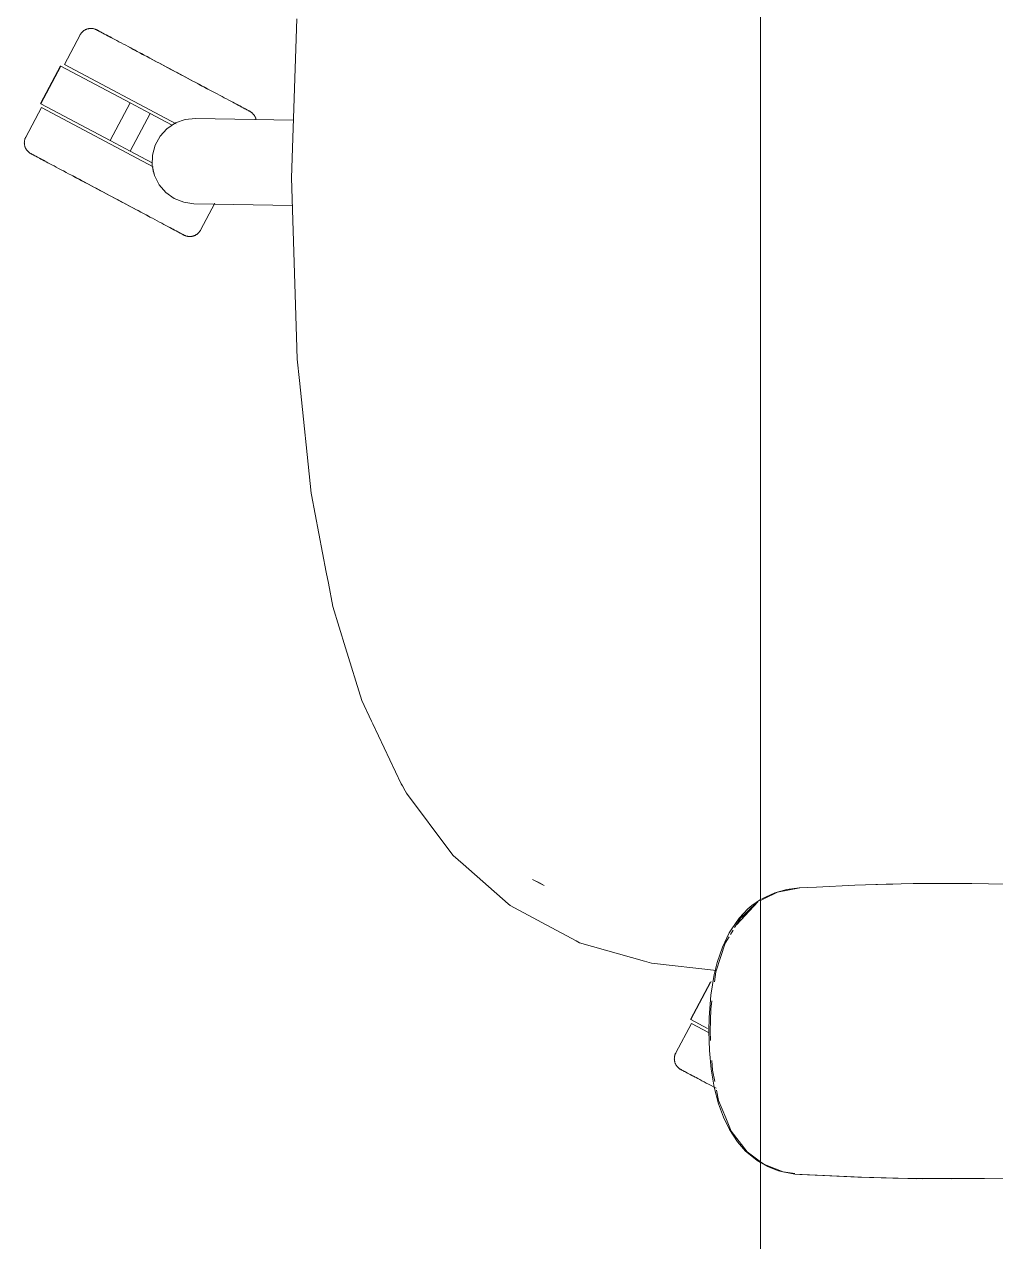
# Model space of a CAD drawing. Header units: millimetres. Extents: x 155927 to 326028, y -36033 to 97293.
# Drawn here: x 192658.7 to 192977.5, y 31816.3 to 32215.8 of the extents above; entities that cross this region are included whole.
import ezdxf

# ---------------------------------------------------------------- set-up
doc = ezdxf.new("R2010")
doc.units = ezdxf.units.MM
doc.header["$MEASUREMENT"] = 0
doc.layers.add('G-IMPT', color=8, linetype='CONTINUOUS', lineweight=9)
doc.layers.add('I-FURN', color=8, linetype='CONTINUOUS', lineweight=9)

msp = doc.modelspace()

# ---------------------------------------------------------------- linework, layer by layer
at = {"layer": 'G-IMPT'}
for p, q in [((192748.14, 32217.56), (192746.44, 32165.38)), ((192746.44, 32165.38), (192748.06, 32113.21)), ((192748.06, 32113.21), (192748.28, 32105.95)), ((192749.01, 32098.89), (192748.28, 32105.95)), ((192752.83, 32061.9), (192749.01, 32098.89)), ((192752.83, 32061.9), (192752.92, 32061.43)), ((192757.79, 32036.06), (192752.92, 32061.43)), ((192757.79, 32036.06), (192758.49, 32032.39)), ((192759.95, 32024.79), (192758.49, 32032.39)), ((192764.15, 32011.18), (192759.95, 32024.79)), ((192769.47, 31993.91), (192764.15, 32011.18)), ((192769.47, 31993.91), (192772.66, 31987.14)), ((192773.09, 31986.23), (192772.66, 31987.14)), ((192782.35, 31966.58), (192773.09, 31986.23)), ((192782.35, 31966.58), (192782.78, 31965.87)), ((192783.72, 31964.3), (192782.78, 31965.87)), ((192784.18, 31963.53), (192783.72, 31964.3)), ((192784.18, 31963.53), (192798.75, 31944.03)), ((192798.75, 31944.03), (192799.47, 31943.06)), ((192802.73, 31940.19), (192799.47, 31943.06)), ((192802.73, 31940.19), (192817.52, 31927.18)), ((192825.49, 31935.2), (192829.38, 31933.24)), ((192825.49, 31935.2), (192827.78, 31934.02)), ((192827.78, 31934.02), (192829.38, 31933.24)), ((192905.93, 31931.04), (192913.28, 31932.41)), ((192913.05, 31932.41), (192909.04, 31931.91)), ((192918.72, 31932.69), (192913.05, 31932.41)), ((192918.72, 31932.69), (192931.28, 31933.31)), ((192934.82, 31933.43), (192931.28, 31933.31)), ((192950.49, 31933.81), (192934.82, 31933.43)), ((192938.22, 31933.49), (192941.55, 31933.63)), ((192943.77, 31933.63), (192941.55, 31933.63)), ((192950.49, 31933.81), (192955, 31933.86)), ((192955, 31933.86), (192969.72, 31933.86)), ((192975.19, 31933.78), (192969.72, 31933.86)), ((192975.19, 31933.78), (192987.49, 31933.49)), ((192900.4, 31928.61), (192897.55, 31926.65)), ((192901.67, 31928.94), (192900.4, 31928.31)), ((192900.77, 31928.86), (192905.09, 31930.84)), ((192901.67, 31928.94), (192905.93, 31931.04)), ((192909.04, 31931.91), (192905.09, 31930.84)), ((192817.52, 31927.18), (192818.19, 31926.59)), ((192828.62, 31921.01), (192818.19, 31926.59)), ((192892.53, 31920.44), (192899.44, 31927.83)), ((192896.22, 31925.52), (192893.36, 31922.47)), ((192893.73, 31922.53), (192899.44, 31927.83)), ((192894.44, 31922.63), (192897.03, 31925.6)), ((192896.22, 31925.52), (192897.55, 31926.65)), ((192899.44, 31927.83), (192897.03, 31925.6)), ((192839.86, 31914.99), (192828.62, 31921.01)), ((192893.36, 31922.47), (192890.91, 31919.02)), ((192891.84, 31919.38), (192893.73, 31922.53)), ((192892.53, 31920.44), (192893.81, 31921.91)), ((192887.9, 31913.01), (192890.11, 31917.65)), ((192888.77, 31914.23), (192890.01, 31916.32)), ((192890.11, 31917.65), (192890.91, 31919.02)), ((192890.51, 31917.15), (192891.37, 31918.59)), ((192840.97, 31914.4), (192839.86, 31914.99)), ((192862.32, 31908.39), (192840.97, 31914.4)), ((192885.74, 31904.83), (192888.77, 31914.23)), ((192886.16, 31907.92), (192887.9, 31913.01)), ((192862.32, 31908.39), (192864.58, 31907.75)), ((192885.85, 31905.34), (192864.58, 31907.75)), ((192886.16, 31907.92), (192885.18, 31903.99)), ((192885.27, 31901.54), (192885.74, 31904.83)), ((192885.18, 31903.99), (192884.07, 31897.23)), ((192883.49, 31889.92), (192884.07, 31897.23)), ((192884.01, 31892.58), (192883.78, 31885.41)), ((192884.01, 31892.58), (192884.4, 31895.36)), ((192883.49, 31889.92), (192883.4, 31885.41)), ((192883.4, 31885.41), (192883.58, 31879.07)), ((192883.97, 31882.3), (192883.78, 31885.41)), ((192884.15, 31872.92), (192883.58, 31879.07)), ((192884.15, 31872.92), (192885.15, 31866.99)), ((192884.56, 31872.58), (192884.37, 31875.79)), ((192885.33, 31868.83), (192884.56, 31872.58)), ((192886.58, 31861.51), (192885.15, 31866.99)), ((192886.6, 31862.62), (192885.89, 31866.09)), ((192886.58, 31861.51), (192888.16, 31857.18)), ((192886.6, 31862.62), (192888.93, 31857)), ((192890.15, 31853.1), (192888.16, 31857.18)), ((192890.77, 31852.61), (192888.93, 31857)), ((192890.15, 31853.1), (192892.8, 31849.05)), ((192895.99, 31845.82), (192890.77, 31852.61)), ((192892.8, 31849.05), (192895.47, 31846.02)), ((192899.21, 31842.94), (192895.47, 31846.02)), ((192900.4, 31842.55), (192895.99, 31845.82)), ((192900.4, 31842.26), (192899.21, 31842.94)), ((192901.61, 31841.65), (192900.4, 31842.55)), ((192902.64, 31840.98), (192900.4, 31842.26)), ((192907.81, 31839.24), (192901.61, 31841.65)), ((192902.64, 31840.98), (192906.28, 31839.59)), ((192907.63, 31839.22), (192906.28, 31839.59)), ((192907.63, 31839.22), (192910.02, 31838.78)), ((192907.81, 31839.24), (192911.66, 31838.66)), ((192911.67, 31838.52), (192910.02, 31838.78)), ((192932.25, 31837.47), (192911.67, 31838.52)), ((192933.46, 31837.44), (192911.67, 31838.52)), ((192911.67, 31838.52), (192913.28, 31838.41)), ((192933.46, 31837.44), (192913.28, 31838.41)), ((192953.64, 31836.97), (192932.25, 31837.47)), ((192943.81, 31837.13), (192932.25, 31837.47)), ((192932.25, 31837.47), (192933.46, 31837.44)), ((192953.64, 31836.97), (192933.46, 31837.44)), ((192973.83, 31837.02), (192943.81, 31837.13)), ((192953.64, 31836.97), (192943.81, 31837.13)), ((192943.81, 31837.13), (192963.03, 31836.93)), ((192951.61, 31836.99), (192949.7, 31837.06)), ((192953.64, 31837.01), (192951.61, 31836.99)), ((192973.83, 31837.02), (192953.64, 31836.97)), ((192973.83, 31837.02), (192963.03, 31836.93)), ((192973.83, 31837.02), (192982.25, 31837.18))]:
    msp.add_line(p, q, dxfattribs=at)
at = {"layer": 'I-FURN'}
for p, q in [((192900.4, 31407.61), (192900.4, 32807.61)), ((192900.4, 32807.61), (192900.4, 31407.61)), ((192676.99, 32212.31), (192671.84, 32202.62)), ((192676.99, 32212.31), (192677.07, 32212.45)), ((192677.07, 32212.45), (192677.15, 32212.58)), ((192677.15, 32212.58), (192677.24, 32212.72)), ((192677.24, 32212.72), (192677.33, 32212.85)), ((192677.33, 32212.85), (192677.43, 32212.97)), ((192677.43, 32212.97), (192677.54, 32213.1)), ((192677.54, 32213.1), (192677.65, 32213.22)), ((192677.65, 32213.22), (192677.76, 32213.33)), ((192677.76, 32213.33), (192677.88, 32213.44)), ((192677.88, 32213.44), (192678, 32213.54)), ((192678, 32213.54), (192678.13, 32213.64)), ((192678.13, 32213.64), (192678.26, 32213.74)), ((192678.26, 32213.74), (192678.4, 32213.82)), ((192678.4, 32213.82), (192678.54, 32213.91)), ((192678.54, 32213.91), (192678.68, 32213.98)), ((192678.68, 32213.98), (192678.82, 32214.06)), ((192678.82, 32214.06), (192678.97, 32214.12)), ((192678.97, 32214.12), (192679.12, 32214.18)), ((192679.12, 32214.18), (192679.27, 32214.24)), ((192679.27, 32214.24), (192679.42, 32214.28)), ((192679.42, 32214.28), (192679.58, 32214.33)), ((192679.58, 32214.33), (192679.74, 32214.36)), ((192679.74, 32214.36), (192679.9, 32214.39)), ((192679.9, 32214.39), (192680.05, 32214.41)), ((192680.05, 32214.41), (192680.22, 32214.43)), ((192680.22, 32214.43), (192680.38, 32214.44)), ((192680.38, 32214.44), (192680.54, 32214.44)), ((192680.54, 32214.44), (192680.7, 32214.44)), ((192680.7, 32214.44), (192680.86, 32214.43)), ((192680.86, 32214.43), (192681.02, 32214.42)), ((192681.02, 32214.42), (192681.18, 32214.39)), ((192681.18, 32214.39), (192681.34, 32214.37)), ((192681.34, 32214.37), (192681.5, 32214.33)), ((192681.5, 32214.33), (192681.65, 32214.29)), ((192681.65, 32214.29), (192681.81, 32214.24)), ((192681.81, 32214.24), (192681.96, 32214.19)), ((192681.96, 32214.19), (192682.11, 32214.13)), ((192682.11, 32214.13), (192682.25, 32214.06)), ((192682.25, 32214.06), (192682.4, 32213.99)), ((192682.4, 32213.99), (192682.44, 32213.97)), ((192682.44, 32213.97), (192682.46, 32213.96)), ((192682.49, 32213.95), (192682.44, 32213.97)), ((192682.44, 32213.97), (192682.44, 32213.97)), ((192682.46, 32213.96), (192682.52, 32213.93)), ((192682.57, 32213.9), (192682.49, 32213.95)), ((192682.52, 32213.93), (192682.62, 32213.88)), ((192682.69, 32213.84), (192682.57, 32213.9)), ((192682.62, 32213.88), (192682.76, 32213.8)), ((192682.85, 32213.75), (192682.69, 32213.84)), ((192682.76, 32213.8), (192682.94, 32213.71)), ((192683.05, 32213.65), (192682.85, 32213.75)), ((192682.94, 32213.71), (192683.16, 32213.59)), ((192683.29, 32213.52), (192683.05, 32213.65)), ((192683.16, 32213.59), (192683.42, 32213.45)), ((192683.57, 32213.37), (192683.29, 32213.52)), ((192683.42, 32213.45), (192683.71, 32213.29)), ((192683.89, 32213.2), (192683.57, 32213.37)), ((192683.71, 32213.29), (192684.05, 32213.12)), ((192684.25, 32213.01), (192683.89, 32213.2)), ((192684.05, 32213.12), (192684.42, 32212.92)), ((192684.64, 32212.8), (192684.25, 32213.01)), ((192684.42, 32212.92), (192684.83, 32212.7)), ((192685.07, 32212.57), (192684.64, 32212.8)), ((192684.83, 32212.7), (192685.28, 32212.46)), ((192685.53, 32212.33), (192685.07, 32212.57)), ((192685.28, 32212.46), (192685.76, 32212.21)), ((192686.04, 32212.06), (192685.53, 32212.33)), ((192685.76, 32212.21), (192686.28, 32211.93)), ((192686.57, 32211.77), (192686.04, 32212.06)), ((192686.28, 32211.93), (192686.83, 32211.64)), ((192687.14, 32211.47), (192686.57, 32211.77)), ((192686.83, 32211.64), (192687.41, 32211.33)), ((192687.74, 32211.15), (192687.14, 32211.47)), ((192688.37, 32210.82), (192687.74, 32211.15)), ((192689.04, 32210.46), (192688.37, 32210.82)), ((192689.73, 32210.09), (192689.04, 32210.46)), ((192690.46, 32209.71), (192689.73, 32210.09)), ((192691.2, 32209.31), (192690.46, 32209.71)), ((192691.98, 32208.9), (192691.2, 32209.31)), ((192692.78, 32208.47), (192691.98, 32208.9)), ((192693.61, 32208.03), (192692.78, 32208.47)), ((192693.16, 32208.27), (192693.99, 32207.83)), ((192694.45, 32207.58), (192693.61, 32208.03)), ((192693.99, 32207.83), (192694.85, 32207.37)), ((192695.32, 32207.12), (192694.45, 32207.58)), ((192694.85, 32207.37), (192695.73, 32206.91)), ((192696.21, 32206.65), (192695.32, 32207.12)), ((192695.73, 32206.91), (192696.62, 32206.43)), ((192697.11, 32206.17), (192696.21, 32206.65)), ((192696.62, 32206.43), (192697.54, 32205.94)), ((192698.04, 32205.68), (192697.11, 32206.17)), ((192697.54, 32205.94), (192698.47, 32205.45)), ((192698.97, 32205.18), (192698.04, 32205.68)), ((192698.47, 32205.45), (192699.41, 32204.95)), ((192699.93, 32204.67), (192698.97, 32205.18)), ((192699.41, 32204.95), (192700.37, 32204.44)), ((192700.89, 32204.16), (192699.93, 32204.67)), ((192700.37, 32204.44), (192701.34, 32203.92)), ((192701.86, 32203.64), (192700.89, 32204.16)), ((192701.34, 32203.92), (192702.32, 32203.4)), ((192670.54, 32202.18), (192663.97, 32189.81)), ((192664.14, 32189.72), (192670.71, 32202.08)), ((192670.71, 32202.08), (192693.42, 32190.01)), ((192708.59, 32183.08), (192671.84, 32202.62)), ((192702.85, 32203.12), (192701.86, 32203.64)), ((192702.32, 32203.4), (192703.3, 32202.88)), ((192703.84, 32202.59), (192702.85, 32203.12)), ((192703.3, 32202.88), (192704.3, 32202.35)), ((192704.84, 32202.06), (192703.84, 32202.59)), ((192704.3, 32202.35), (192705.3, 32201.82)), ((192705.84, 32201.53), (192704.84, 32202.06)), ((192705.3, 32201.82), (192706.3, 32201.29)), ((192706.84, 32201), (192705.84, 32201.53)), ((192706.3, 32201.29), (192707.3, 32200.75)), ((192707.85, 32200.46), (192706.84, 32201)), ((192707.3, 32200.75), (192708.31, 32200.22)), ((192708.85, 32199.93), (192707.85, 32200.46)), ((192708.31, 32200.22), (192709.31, 32199.68)), ((192709.85, 32199.39), (192708.85, 32199.93)), ((192709.31, 32199.68), (192710.31, 32199.15)), ((192710.85, 32198.86), (192709.85, 32199.39)), ((192710.31, 32199.15), (192711.31, 32198.62)), ((192711.85, 32198.33), (192710.85, 32198.86)), ((192711.31, 32198.62), (192712.3, 32198.09)), ((192712.83, 32197.81), (192711.85, 32198.33)), ((192712.3, 32198.09), (192713.29, 32197.57)), ((192713.81, 32197.29), (192712.83, 32197.81)), ((192713.29, 32197.57), (192714.26, 32197.05)), ((192714.78, 32196.77), (192713.81, 32197.29)), ((192714.26, 32197.05), (192715.22, 32196.54)), ((192715.74, 32196.27), (192714.78, 32196.77)), ((192715.22, 32196.54), (192716.18, 32196.03)), ((192716.68, 32195.76), (192715.74, 32196.27)), ((192716.18, 32196.03), (192717.11, 32195.53)), ((192717.61, 32195.27), (192716.68, 32195.76)), ((192717.11, 32195.53), (192718.04, 32195.04)), ((192718.53, 32194.78), (192717.61, 32195.27)), ((192718.04, 32195.04), (192718.94, 32194.56)), ((192719.42, 32194.31), (192718.53, 32194.78)), ((192720.3, 32193.84), (192719.42, 32194.31)), ((192721.16, 32193.38), (192720.3, 32193.84)), ((192721.99, 32192.94), (192721.16, 32193.38)), ((192722.8, 32192.51), (192721.99, 32192.94)), ((192723.59, 32192.09), (192722.8, 32192.51)), ((192724.35, 32191.69), (192723.59, 32192.09)), ((192664.33, 32188.49), (192659.18, 32178.81)), ((192686.85, 32177.65), (192664.14, 32189.72)), ((192701.04, 32168.97), (192664.33, 32188.49)), ((192686.85, 32177.65), (192693.42, 32190.01)), ((192693.42, 32190.01), (192700.06, 32186.48)), ((192725.09, 32191.29), (192724.35, 32191.69)), ((192725.8, 32190.92), (192725.09, 32191.29)), ((192726.47, 32190.56), (192725.8, 32190.92)), ((192727.12, 32190.21), (192726.47, 32190.56)), ((192727.74, 32189.89), (192727.12, 32190.21)), ((192728.32, 32189.58), (192727.74, 32189.89)), ((192728.01, 32189.74), (192728.58, 32189.44)), ((192728.87, 32189.28), (192728.32, 32189.58)), ((192728.58, 32189.44), (192729.11, 32189.15)), ((192729.39, 32189.01), (192728.87, 32189.28)), ((192729.11, 32189.15), (192729.62, 32188.89)), ((192729.87, 32188.75), (192729.39, 32189.01)), ((192729.62, 32188.89), (192730.08, 32188.64)), ((192730.32, 32188.51), (192729.87, 32188.75)), ((192730.08, 32188.64), (192730.51, 32188.41)), ((192730.73, 32188.3), (192730.32, 32188.51)), ((192730.51, 32188.41), (192730.9, 32188.2)), ((192731.1, 32188.1), (192730.73, 32188.3)), ((192730.9, 32188.2), (192731.26, 32188.01)), ((192731.44, 32187.92), (192731.1, 32188.1)), ((192731.26, 32188.01), (192731.58, 32187.84)), ((192731.73, 32187.76), (192731.44, 32187.92)), ((192731.58, 32187.84), (192731.86, 32187.7)), ((192693.49, 32174.12), (192700.06, 32186.48)), ((192700.06, 32186.48), (192707.21, 32182.68)), ((192708.34, 32183.41), (192711.51, 32184.55)), ((192711.51, 32184.55), (192714.87, 32184.9)), ((192714.87, 32184.9), (192747.06, 32184.34)), ((192731.99, 32187.62), (192731.73, 32187.76)), ((192731.86, 32187.7), (192732.1, 32187.57)), ((192732.21, 32187.51), (192731.99, 32187.62)), ((192732.1, 32187.57), (192732.3, 32187.46)), ((192732.39, 32187.41), (192732.21, 32187.51)), ((192732.3, 32187.46), (192732.46, 32187.37)), ((192732.53, 32187.34), (192732.39, 32187.41)), ((192732.46, 32187.37), (192732.58, 32187.31)), ((192732.63, 32187.28), (192732.53, 32187.34)), ((192732.58, 32187.31), (192732.66, 32187.27)), ((192732.69, 32187.25), (192732.63, 32187.28)), ((192732.66, 32187.27), (192732.71, 32187.24)), ((192732.71, 32187.24), (192732.69, 32187.25)), ((192732.71, 32187.24), (192732.85, 32187.16)), ((192732.71, 32187.24), (192732.71, 32187.24)), ((192732.85, 32187.16), (192732.99, 32187.08)), ((192732.99, 32187.08), (192733.12, 32186.99)), ((192733.12, 32186.99), (192733.26, 32186.89)), ((192733.26, 32186.89), (192733.38, 32186.79)), ((192733.38, 32186.79), (192733.5, 32186.69)), ((192733.5, 32186.69), (192733.62, 32186.58)), ((192733.62, 32186.58), (192733.74, 32186.46)), ((192733.74, 32186.46), (192733.84, 32186.35)), ((192733.84, 32186.35), (192733.95, 32186.22)), ((192733.95, 32186.22), (192734.05, 32186.1)), ((192734.05, 32186.1), (192734.14, 32185.96)), ((192734.14, 32185.96), (192734.23, 32185.83)), ((192734.23, 32185.83), (192734.31, 32185.69)), ((192734.31, 32185.69), (192734.39, 32185.55)), ((192734.39, 32185.55), (192734.46, 32185.41)), ((192734.46, 32185.41), (192734.53, 32185.26)), ((192734.53, 32185.26), (192734.59, 32185.11)), ((192734.59, 32185.11), (192734.64, 32184.96)), ((192734.64, 32184.96), (192734.69, 32184.8)), ((192734.69, 32184.8), (192734.73, 32184.65)), ((192734.73, 32184.65), (192734.77, 32184.49)), ((192703.25, 32179.05), (192705.53, 32181.54)), ((192705.53, 32181.54), (192708.34, 32183.41)), ((192658.7, 32176.91), (192658.71, 32177.07)), ((192658.71, 32176.75), (192658.7, 32176.91)), ((192658.71, 32177.07), (192658.72, 32177.23)), ((192658.72, 32176.58), (192658.71, 32176.75)), ((192658.72, 32177.23), (192658.73, 32177.39)), ((192658.73, 32176.42), (192658.72, 32176.58)), ((192658.73, 32177.39), (192658.75, 32177.55)), ((192658.76, 32176.26), (192658.73, 32176.42)), ((192658.75, 32177.55), (192658.78, 32177.71)), ((192658.79, 32176.11), (192658.76, 32176.26)), ((192658.78, 32177.71), (192658.82, 32177.86)), ((192658.82, 32175.95), (192658.79, 32176.11)), ((192658.82, 32177.86), (192658.86, 32178.02)), ((192658.86, 32175.79), (192658.82, 32175.95)), ((192658.86, 32178.02), (192658.91, 32178.17)), ((192658.91, 32178.17), (192658.96, 32178.33)), ((192658.96, 32178.33), (192659.02, 32178.48)), ((192659.02, 32178.48), (192659.08, 32178.62)), ((192659.08, 32178.62), (192659.16, 32178.77)), ((192659.16, 32178.77), (192659.18, 32178.81)), ((192693.49, 32174.12), (192686.85, 32177.65)), ((192700.76, 32172.83), (192701.63, 32176.1)), ((192701.63, 32176.1), (192703.25, 32179.05)), ((192658.91, 32175.64), (192658.86, 32175.79)), ((192658.97, 32175.49), (192658.91, 32175.64)), ((192659.03, 32175.34), (192658.97, 32175.49)), ((192659.09, 32175.19), (192659.03, 32175.34)), ((192659.16, 32175.05), (192659.09, 32175.19)), ((192659.24, 32174.91), (192659.16, 32175.05)), ((192659.32, 32174.77), (192659.24, 32174.91)), ((192659.41, 32174.63), (192659.32, 32174.77)), ((192659.51, 32174.5), (192659.41, 32174.63)), ((192659.61, 32174.37), (192659.51, 32174.5)), ((192659.71, 32174.25), (192659.61, 32174.37)), ((192659.82, 32174.13), (192659.71, 32174.25)), ((192659.93, 32174.02), (192659.82, 32174.13)), ((192660.05, 32173.91), (192659.93, 32174.02)), ((192660.17, 32173.8), (192660.05, 32173.91)), ((192660.3, 32173.7), (192660.17, 32173.8)), ((192660.43, 32173.61), (192660.3, 32173.7)), ((192660.56, 32173.52), (192660.43, 32173.61)), ((192660.7, 32173.44), (192660.56, 32173.52)), ((192660.84, 32173.36), (192660.7, 32173.44)), ((192660.85, 32173.35), (192660.84, 32173.36)), ((192660.84, 32173.36), (192660.86, 32173.35)), ((192660.89, 32173.33), (192660.85, 32173.35)), ((192660.86, 32173.35), (192660.92, 32173.31)), ((192660.97, 32173.29), (192660.89, 32173.33)), ((192660.92, 32173.31), (192661.02, 32173.26)), ((192661.09, 32173.22), (192660.97, 32173.29)), ((192661.02, 32173.26), (192661.16, 32173.19)), ((192661.26, 32173.14), (192661.09, 32173.22)), ((192661.16, 32173.19), (192661.34, 32173.09)), ((192661.46, 32173.03), (192661.26, 32173.14)), ((192661.34, 32173.09), (192661.56, 32172.97)), ((192661.7, 32172.9), (192661.46, 32173.03)), ((192661.56, 32172.97), (192661.82, 32172.84)), ((192661.98, 32172.75), (192661.7, 32172.9)), ((192661.82, 32172.84), (192662.12, 32172.68)), ((192662.29, 32172.58), (192661.98, 32172.75)), ((192662.12, 32172.68), (192662.45, 32172.5)), ((192662.65, 32172.4), (192662.29, 32172.58)), ((192662.45, 32172.5), (192662.83, 32172.3)), ((192663.04, 32172.19), (192662.65, 32172.4)), ((192662.83, 32172.3), (192663.24, 32172.08)), ((192663.47, 32171.96), (192663.04, 32172.19)), ((192663.24, 32172.08), (192663.68, 32171.85)), ((192663.94, 32171.71), (192663.47, 32171.96)), ((192700.64, 32170.32), (192693.49, 32174.12)), ((192700.71, 32169.46), (192700.76, 32172.83)), ((192663.68, 32171.85), (192664.16, 32171.59)), ((192664.44, 32171.44), (192663.94, 32171.71)), ((192664.16, 32171.59), (192664.68, 32171.32)), ((192664.97, 32171.16), (192664.44, 32171.44)), ((192664.68, 32171.32), (192665.23, 32171.02)), ((192665.54, 32170.86), (192664.97, 32171.16)), ((192665.23, 32171.02), (192665.82, 32170.71)), ((192665.82, 32170.71), (192666.43, 32170.38)), ((192666.43, 32170.38), (192667.08, 32170.04)), ((192667.08, 32170.04), (192667.76, 32169.68)), ((192667.76, 32169.68), (192668.47, 32169.3)), ((192668.47, 32169.3), (192669.2, 32168.91)), ((192669.2, 32168.91), (192669.96, 32168.51)), ((192669.96, 32168.51), (192670.75, 32168.09)), ((192670.75, 32168.09), (192671.56, 32167.66)), ((192701.46, 32166.17), (192700.71, 32169.46)), ((192671.56, 32167.66), (192672.4, 32167.21)), ((192672.4, 32167.21), (192673.25, 32166.76)), ((192673.25, 32166.76), (192674.13, 32166.29)), ((192674.13, 32166.29), (192675.03, 32165.81)), ((192675.52, 32165.55), (192674.61, 32166.03)), ((192675.03, 32165.81), (192675.94, 32165.33)), ((192676.44, 32165.06), (192675.52, 32165.55)), ((192675.94, 32165.33), (192676.87, 32164.83)), ((192677.38, 32164.56), (192676.44, 32165.06)), ((192676.87, 32164.83), (192677.81, 32164.33)), ((192678.33, 32164.06), (192677.38, 32164.56)), ((192677.81, 32164.33), (192678.77, 32163.82)), ((192679.29, 32163.55), (192678.33, 32164.06)), ((192702.97, 32163.16), (192701.46, 32166.17)), ((192678.77, 32163.82), (192679.74, 32163.31)), ((192680.27, 32163.03), (192679.29, 32163.55)), ((192679.74, 32163.31), (192680.72, 32162.79)), ((192681.25, 32162.5), (192680.27, 32163.03)), ((192680.72, 32162.79), (192681.71, 32162.26)), ((192682.24, 32161.98), (192681.25, 32162.5)), ((192681.71, 32162.26), (192682.7, 32161.73)), ((192683.24, 32161.45), (192682.24, 32161.98)), ((192682.7, 32161.73), (192683.7, 32161.2)), ((192684.24, 32160.92), (192683.24, 32161.45)), ((192683.7, 32161.2), (192684.7, 32160.67)), ((192685.25, 32160.38), (192684.24, 32160.92)), ((192684.7, 32160.67), (192685.71, 32160.14)), ((192686.25, 32159.85), (192685.25, 32160.38)), ((192685.71, 32160.14), (192686.71, 32159.6)), ((192705.16, 32160.6), (192702.97, 32163.16)), ((192707.91, 32158.63), (192705.16, 32160.6)), ((192687.26, 32159.31), (192686.25, 32159.85)), ((192686.71, 32159.6), (192687.72, 32159.07)), ((192688.26, 32158.78), (192687.26, 32159.31)), ((192687.72, 32159.07), (192688.72, 32158.53)), ((192689.26, 32158.25), (192688.26, 32158.78)), ((192688.72, 32158.53), (192689.72, 32158)), ((192690.25, 32157.72), (192689.26, 32158.25)), ((192689.72, 32158), (192690.71, 32157.48)), ((192691.24, 32157.19), (192690.25, 32157.72)), ((192690.71, 32157.48), (192691.69, 32156.95)), ((192692.22, 32156.67), (192691.24, 32157.19)), ((192691.69, 32156.95), (192692.66, 32156.44)), ((192693.19, 32156.16), (192692.22, 32156.67)), ((192692.66, 32156.44), (192693.63, 32155.92)), ((192694.14, 32155.65), (192693.19, 32156.16)), ((192693.63, 32155.92), (192694.58, 32155.42)), ((192711.04, 32157.38), (192707.91, 32158.63)), ((192714.38, 32156.91), (192711.04, 32157.38)), ((192746.72, 32156.35), (192714.38, 32156.91)), ((192716.57, 32148.29), (192721.27, 32157.13)), ((192695.09, 32155.15), (192694.14, 32155.65)), ((192694.58, 32155.42), (192695.52, 32154.92)), ((192696.02, 32154.65), (192695.09, 32155.15)), ((192695.52, 32154.92), (192696.44, 32154.43)), ((192696.93, 32154.17), (192696.02, 32154.65)), ((192696.44, 32154.43), (192697.35, 32153.95)), ((192697.83, 32153.69), (192696.93, 32154.17)), ((192697.35, 32153.95), (192698.23, 32153.48)), ((192698.7, 32153.22), (192697.83, 32153.69)), ((192698.23, 32153.48), (192699.1, 32153.01)), ((192699.56, 32152.77), (192698.7, 32153.22)), ((192699.1, 32153.01), (192699.95, 32152.56)), ((192700.4, 32152.33), (192699.56, 32152.77)), ((192699.95, 32152.56), (192700.77, 32152.13)), ((192700.77, 32152.13), (192701.57, 32151.7)), ((192701.57, 32151.7), (192702.35, 32151.29)), ((192702.35, 32151.29), (192703.1, 32150.89)), ((192703.1, 32150.89), (192703.82, 32150.5)), ((192703.82, 32150.5), (192704.52, 32150.14)), ((192704.52, 32150.14), (192705.18, 32149.78)), ((192705.18, 32149.78), (192705.81, 32149.45)), ((192705.81, 32149.45), (192706.41, 32149.13)), ((192706.73, 32148.96), (192706.14, 32149.27)), ((192706.41, 32149.13), (192706.98, 32148.82)), ((192707.28, 32148.67), (192706.73, 32148.96)), ((192706.98, 32148.82), (192707.52, 32148.54)), ((192707.79, 32148.39), (192707.28, 32148.67)), ((192707.52, 32148.54), (192708.02, 32148.27)), ((192708.28, 32148.14), (192707.79, 32148.39)), ((192708.02, 32148.27), (192708.49, 32148.02)), ((192708.72, 32147.9), (192708.28, 32148.14)), ((192708.49, 32148.02), (192708.92, 32147.8)), ((192709.13, 32147.68), (192708.72, 32147.9)), ((192716.4, 32148.01), (192716.32, 32147.88)), ((192716.49, 32148.15), (192716.4, 32148.01)), ((192716.57, 32148.29), (192716.49, 32148.15)), ((192708.92, 32147.8), (192709.31, 32147.59)), ((192709.51, 32147.48), (192709.13, 32147.68)), ((192709.31, 32147.59), (192709.66, 32147.4)), ((192709.84, 32147.3), (192709.51, 32147.48)), ((192709.66, 32147.4), (192709.98, 32147.23)), ((192710.14, 32147.15), (192709.84, 32147.3)), ((192709.98, 32147.23), (192710.26, 32147.08)), ((192710.4, 32147.01), (192710.14, 32147.15)), ((192710.26, 32147.08), (192710.5, 32146.95)), ((192710.62, 32146.89), (192710.4, 32147.01)), ((192710.5, 32146.95), (192710.7, 32146.84)), ((192710.8, 32146.8), (192710.62, 32146.89)), ((192710.7, 32146.84), (192710.87, 32146.76)), ((192710.94, 32146.72), (192710.8, 32146.8)), ((192710.87, 32146.76), (192710.99, 32146.69)), ((192711.04, 32146.67), (192710.94, 32146.72)), ((192710.99, 32146.69), (192711.07, 32146.65)), ((192711.1, 32146.64), (192711.04, 32146.67)), ((192711.07, 32146.65), (192711.11, 32146.63)), ((192711.12, 32146.63), (192711.1, 32146.64)), ((192711.11, 32146.63), (192711.12, 32146.63)), ((192711.16, 32146.6), (192711.12, 32146.63)), ((192711.3, 32146.53), (192711.16, 32146.6)), ((192711.45, 32146.47), (192711.3, 32146.53)), ((192711.6, 32146.41), (192711.45, 32146.47)), ((192711.75, 32146.36), (192711.6, 32146.41)), ((192711.9, 32146.31), (192711.75, 32146.36)), ((192712.06, 32146.27), (192711.9, 32146.31)), ((192712.22, 32146.23), (192712.06, 32146.27)), ((192712.37, 32146.2), (192712.22, 32146.23)), ((192712.53, 32146.18), (192712.37, 32146.2)), ((192712.7, 32146.17), (192712.53, 32146.18)), ((192712.86, 32146.16), (192712.7, 32146.17)), ((192713.02, 32146.15), (192712.86, 32146.16)), ((192713.18, 32146.16), (192713.02, 32146.15)), ((192713.34, 32146.17), (192713.18, 32146.16)), ((192713.5, 32146.18), (192713.34, 32146.17)), ((192713.66, 32146.21), (192713.5, 32146.18)), ((192713.82, 32146.24), (192713.66, 32146.21)), ((192713.97, 32146.27), (192713.82, 32146.24)), ((192714.13, 32146.31), (192713.97, 32146.27)), ((192714.28, 32146.36), (192714.13, 32146.31)), ((192714.44, 32146.41), (192714.28, 32146.36)), ((192714.59, 32146.47), (192714.44, 32146.41)), ((192714.73, 32146.54), (192714.59, 32146.47)), ((192714.88, 32146.61), (192714.73, 32146.54)), ((192715.02, 32146.69), (192714.88, 32146.61)), ((192715.16, 32146.77), (192715.02, 32146.69)), ((192715.29, 32146.86), (192715.16, 32146.77)), ((192715.42, 32146.96), (192715.29, 32146.86)), ((192715.55, 32147.06), (192715.42, 32146.96)), ((192715.67, 32147.16), (192715.55, 32147.06)), ((192715.79, 32147.27), (192715.67, 32147.16)), ((192715.91, 32147.38), (192715.79, 32147.27)), ((192716.02, 32147.5), (192715.91, 32147.38)), ((192716.12, 32147.62), (192716.02, 32147.5)), ((192716.22, 32147.75), (192716.12, 32147.62)), ((192716.32, 32147.88), (192716.22, 32147.75)), ((192883.9, 31901.63), (192877.33, 31889.27)), ((192877.5, 31889.18), (192884.07, 31901.54)), ((192884.07, 31901.54), (192884.17, 31901.49)), ((192882.93, 31886.29), (192877.5, 31889.18)), ((192877.68, 31887.95), (192872.53, 31878.26)), ((192883.31, 31884.95), (192877.68, 31887.95)), ((192872.06, 31876.36), (192872.07, 31876.52)), ((192872.07, 31876.2), (192872.06, 31876.36)), ((192872.07, 31876.68), (192872.09, 31876.84)), ((192872.07, 31876.52), (192872.07, 31876.68)), ((192872.09, 31876.84), (192872.11, 31877)), ((192872.11, 31877), (192872.14, 31877.16)), ((192872.14, 31877.16), (192872.18, 31877.32)), ((192872.18, 31877.32), (192872.22, 31877.48)), ((192872.22, 31877.48), (192872.26, 31877.63)), ((192872.26, 31877.63), (192872.32, 31877.78)), ((192872.32, 31877.78), (192872.38, 31877.93)), ((192872.38, 31877.93), (192872.44, 31878.08)), ((192872.44, 31878.08), (192872.51, 31878.22)), ((192872.51, 31878.22), (192872.53, 31878.26)), ((192872.08, 31876.04), (192872.07, 31876.2)), ((192872.09, 31875.88), (192872.08, 31876.04)), ((192872.12, 31875.72), (192872.09, 31875.88)), ((192872.14, 31875.56), (192872.12, 31875.72)), ((192872.18, 31875.4), (192872.14, 31875.56)), ((192872.22, 31875.25), (192872.18, 31875.4)), ((192872.27, 31875.09), (192872.22, 31875.25)), ((192872.32, 31874.94), (192872.27, 31875.09)), ((192872.38, 31874.79), (192872.32, 31874.94)), ((192872.45, 31874.65), (192872.38, 31874.79)), ((192872.52, 31874.5), (192872.45, 31874.65)), ((192872.6, 31874.36), (192872.52, 31874.5)), ((192872.68, 31874.22), (192872.6, 31874.36)), ((192872.77, 31874.09), (192872.68, 31874.22)), ((192872.87, 31873.96), (192872.77, 31874.09)), ((192872.96, 31873.83), (192872.87, 31873.96)), ((192873.07, 31873.71), (192872.96, 31873.83)), ((192873.18, 31873.59), (192873.07, 31873.71)), ((192873.29, 31873.47), (192873.18, 31873.59)), ((192873.41, 31873.36), (192873.29, 31873.47)), ((192873.53, 31873.26), (192873.41, 31873.36)), ((192873.66, 31873.16), (192873.53, 31873.26)), ((192873.79, 31873.06), (192873.66, 31873.16)), ((192873.92, 31872.97), (192873.79, 31873.06)), ((192874.06, 31872.89), (192873.92, 31872.97)), ((192874.2, 31872.81), (192874.06, 31872.89)), ((192874.21, 31872.81), (192874.2, 31872.81)), ((192874.2, 31872.81), (192874.22, 31872.8)), ((192874.25, 31872.79), (192874.21, 31872.81)), ((192874.22, 31872.8), (192874.28, 31872.77)), ((192874.33, 31872.74), (192874.25, 31872.79)), ((192874.28, 31872.77), (192874.38, 31872.71)), ((192874.45, 31872.68), (192874.33, 31872.74)), ((192874.38, 31872.71), (192874.52, 31872.64)), ((192874.61, 31872.59), (192874.45, 31872.68)), ((192874.52, 31872.64), (192874.7, 31872.54)), ((192874.82, 31872.48), (192874.61, 31872.59)), ((192874.7, 31872.54), (192874.92, 31872.43)), ((192875.06, 31872.36), (192874.82, 31872.48)), ((192874.92, 31872.43), (192875.18, 31872.29)), ((192875.34, 31872.21), (192875.06, 31872.36)), ((192875.18, 31872.29), (192875.48, 31872.13)), ((192875.65, 31872.04), (192875.34, 31872.21)), ((192875.48, 31872.13), (192875.81, 31871.95)), ((192876.01, 31871.85), (192875.65, 31872.04)), ((192875.81, 31871.95), (192876.19, 31871.76)), ((192876.4, 31871.64), (192876.01, 31871.85)), ((192876.19, 31871.76), (192876.6, 31871.54)), ((192876.83, 31871.41), (192876.4, 31871.64)), ((192876.6, 31871.54), (192877.04, 31871.3)), ((192877.3, 31871.16), (192876.83, 31871.41)), ((192877.04, 31871.3), (192877.52, 31871.04)), ((192877.8, 31870.9), (192877.3, 31871.16)), ((192877.52, 31871.04), (192878.04, 31870.77)), ((192878.33, 31870.61), (192877.8, 31870.9)), ((192878.04, 31870.77), (192878.59, 31870.48)), ((192878.9, 31870.31), (192878.33, 31870.61)), ((192878.59, 31870.48), (192879.18, 31870.17)), ((192879.18, 31870.17), (192879.79, 31869.84)), ((192879.79, 31869.84), (192880.44, 31869.49)), ((192880.44, 31869.49), (192881.12, 31869.13)), ((192881.12, 31869.13), (192881.82, 31868.76)), ((192881.82, 31868.76), (192882.56, 31868.37)), ((192882.56, 31868.37), (192883.32, 31867.96)), ((192883.32, 31867.96), (192884.11, 31867.54)), ((192884.11, 31867.54), (192884.92, 31867.11)), ((192884.92, 31867.11), (192885.76, 31866.67))]:
    msp.add_line(p, q, dxfattribs=at)
msp.add_arc((192714.44, 32170.91), 13.81, 192.3473, 197.336, dxfattribs=at)
msp.add_open_spline([(192701.11, 32167.27), (192701, 32167.69), (192700.92, 32168.12), (192700.87, 32168.56)], degree=3, dxfattribs=at)

doc.saveas('drawing.dxf')
